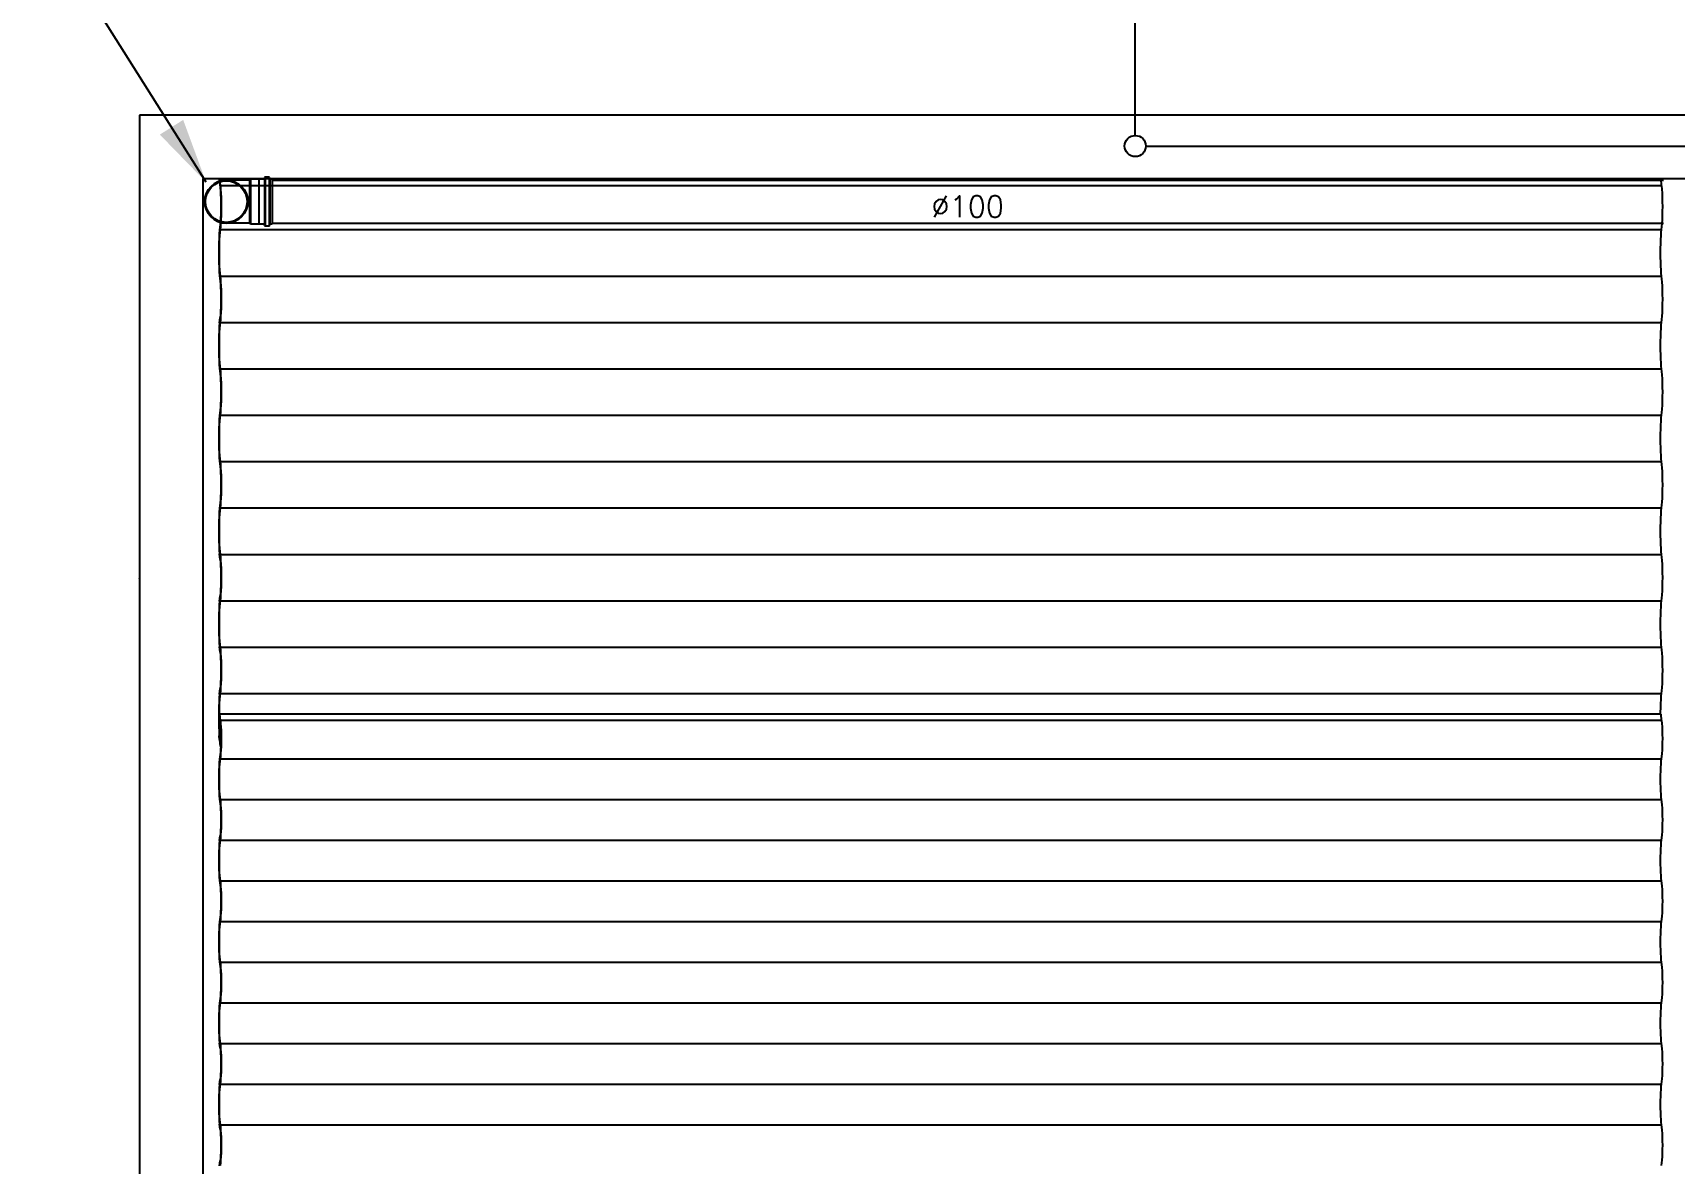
# Model space of a CAD drawing. Header units: millimetres. Extents: x 5512 to 5596, y 903 to 1082.
# Drawn here: x 5561.35 to 5567.63, y 993.02 to 997.34 of the extents above; entities that cross this region are included whole.
import ezdxf
from ezdxf.enums import TextEntityAlignment as Align

# ---------------------------------------------------------------- set-up
doc = ezdxf.new("R2010")
doc.units = ezdxf.units.MM
for name, color, linetype in [('0-COTAS', 8, 'Continuous'), ('A-PEN-B', 5, 'Continuous'), ('A-PEN-C', 4, 'Continuous'), ('AF', 5, 'Continuous'), ('Prumadas_L', 1, 'Continuous'), ('Texto-Tubos', 7, 'Continuous'), ('TigreCad', 3, 'Continuous'), ('Tinterno', 9, 'Continuous'), ('TUBOS_ESGOTO', 5, 'Continuous')]:
    doc.layers.add(name, color=color, linetype=linetype)
doc.styles.add('TCTUBOS-TXT', font='txt.shx')

# ---------------------------------------------------------------- blocks, each defined once
blk = doc.blocks.new('11031030d')
at = {"layer": 'TigreCad'}
blk.add_circle((0, 0), 50.8, dxfattribs=at)
at = {"layer": 'Tinterno'}
blk.add_circle((0, 0), 49, dxfattribs=at)
blk = doc.blocks.new('j9n100d')
at = {"layer": 'TigreCad'}
for p, q in [((54.9, 50.8), (0, 50.8)), ((57.1, 53), (54.9, 50.8)), ((57.1, 53), (57.1, -53)), ((76.8, 53), (57.1, 53)), ((77.1, 53.2), (76.8, 53)), ((89.2, 53.2), (77.1, 53.2)), ((77.1, 53.2), (77.1, -53.3)), ((90.4, 56.7), (90.2, 54.2)), ((100.8, 57.7), (91.4, 57.7)), ((91.4, 56.7), (91.4, -56.6)), ((100.8, 56.7), (100.8, -56.6)), ((101.8, 56.9), (102.6, 54)), ((108, 53.2), (103.6, 53.2)), ((108, 53.2), (108, -53.3)), ((54.9, -50.8), (0, -50.8)), ((57.1, -53), (54.9, -50.8)), ((76.8, -53), (57.1, -53)), ((77.1, -53.3), (76.8, -53)), ((89.2, -53.3), (77.1, -53.3)), ((90.4, -56.7), (90.2, -54.2)), ((100.8, -57.6), (91.4, -57.6)), ((101.8, -56.9), (102.6, -54)), ((108, -53.3), (103.6, -53.3))]:
    blk.add_line(p, q, dxfattribs=at)
for centre, radius, start, end in [((0, 0), 50.8, 90, 270), ((89.2, 54.2), 1, 270, 355), ((91.4, 56.7), 1, 90, 175), ((100.8, 56.7), 1, 15, 90), ((103.6, 54.2), 1, 195, 270), ((89.2, -54.2), 1, 5, 90), ((91.4, -56.6), 1, 185, 270), ((100.8, -56.6), 1, 270, 345), ((103.6, -54.2), 1, 90, 165)]:
    blk.add_arc(centre, radius, start, end, dxfattribs=at)
at = {"layer": 'Tinterno'}
for p, q in [((54.9, 50.8), (54.9, -50.8)), ((76.8, 53), (76.8, -53)), ((90.1, 53.2), (90.1, -53.3)), ((102.8, 53.2), (102.8, -53.3))]:
    blk.add_line(p, q, dxfattribs=at)

msp = doc.modelspace()

# ---------------------------------------------------------------- linework, layer by layer
at = {"layer": '0-COTAS'}
for p, q in [((5574.2306, 997.0305), (5561.7567, 997.0305)), ((5561.7567, 997.0305), (5561.7567, 976.4566)), ((5561.9997, 996.7875), (5561.9997, 973.0743)), ((5561.9997, 996.7875), (5562.0642, 996.7875)), ((5562.0636, 996.7787), (5562.0642, 996.7875)), ((5562.0636, 996.7787), (5562.0667, 996.7389)), ((5562.0665, 996.759), (5562.0642, 996.7875)), ((5562.0642, 996.7875), (5567.5784, 996.7875)), ((5562.0665, 996.759), (5562.0675, 996.7462)), ((5564.555, 996.759), (5562.0665, 996.759)), ((5567.5806, 996.759), (5564.555, 996.759)), ((5567.5806, 996.759), (5566.4985, 996.759)), ((5567.5806, 996.759), (5567.5784, 996.7875)), ((5567.5784, 996.7875), (5567.9906, 996.7875)), ((5567.5806, 996.759), (5567.5816, 996.7462)), ((5562.0667, 996.7389), (5562.0674, 996.7259)), ((5562.0674, 996.7259), (5562.068, 996.7116)), ((5562.0675, 996.7462), (5562.0683, 996.7316)), ((5562.068, 996.7116), (5562.0683, 996.6964)), ((5562.0683, 996.7316), (5562.0689, 996.7155)), ((5562.0683, 996.6964), (5562.0684, 996.6808)), ((5562.0689, 996.7155), (5562.0693, 996.6984)), ((5562.0693, 996.6984), (5562.0694, 996.6808)), ((5567.5816, 996.7462), (5567.5825, 996.7316)), ((5567.5825, 996.7316), (5567.5831, 996.7155)), ((5567.5831, 996.7155), (5567.5834, 996.6984)), ((5567.5834, 996.6984), (5567.5836, 996.6808)), ((5562.0674, 996.6358), (5562.0667, 996.6228)), ((5562.068, 996.6501), (5562.0674, 996.6358)), ((5562.0683, 996.6301), (5562.0675, 996.6154)), ((5562.0683, 996.6652), (5562.068, 996.6501)), ((5562.0684, 996.6808), (5562.0683, 996.6652)), ((5562.0689, 996.6462), (5562.0683, 996.6301)), ((5562.0693, 996.6632), (5562.0689, 996.6462)), ((5562.0694, 996.6808), (5562.0693, 996.6632)), ((5567.5825, 996.6301), (5567.5816, 996.6154)), ((5567.5831, 996.6462), (5567.5825, 996.6301)), ((5567.5834, 996.6632), (5567.5831, 996.6462)), ((5567.5836, 996.6808), (5567.5834, 996.6632)), ((5562.0623, 996.5761), (5562.0614, 996.5598)), ((5562.0635, 996.5903), (5562.0623, 996.5761)), ((5562.0631, 996.5687), (5562.0623, 996.5541)), ((5562.0641, 996.5815), (5562.0631, 996.5687)), ((5562.0658, 996.6114), (5562.0635, 996.5903)), ((5562.0653, 996.5921), (5562.0641, 996.5815)), ((5562.0665, 996.6026), (5562.0653, 996.5921)), ((5562.0653, 996.5921), (5567.5794, 996.5921)), ((5562.0667, 996.6228), (5562.0658, 996.6114)), ((5562.0675, 996.6154), (5562.0665, 996.6026)), ((5567.5773, 996.5687), (5567.5764, 996.5541)), ((5567.5783, 996.5815), (5567.5773, 996.5687)), ((5567.5794, 996.5921), (5567.5783, 996.5815)), ((5567.5806, 996.6026), (5567.5794, 996.5921)), ((5567.5816, 996.6154), (5567.5806, 996.6026)), ((5562.0603, 996.5229), (5562.0602, 996.5033)), ((5562.0602, 996.5033), (5562.0603, 996.4838)), ((5562.0607, 996.5419), (5562.0603, 996.5229)), ((5562.0614, 996.5598), (5562.0607, 996.5419)), ((5562.0613, 996.5209), (5562.0612, 996.5033)), ((5562.0612, 996.5033), (5562.0613, 996.4857)), ((5562.0617, 996.538), (5562.0613, 996.5209)), ((5562.0623, 996.5541), (5562.0617, 996.538)), ((5567.5755, 996.5209), (5567.5753, 996.5033)), ((5567.5753, 996.5033), (5567.5755, 996.4857)), ((5567.5758, 996.538), (5567.5755, 996.5209)), ((5567.5764, 996.5541), (5567.5758, 996.538)), ((5562.0603, 996.4838), (5562.0607, 996.4648)), ((5562.0607, 996.4648), (5562.0614, 996.4468)), ((5562.0613, 996.4857), (5562.0617, 996.4687)), ((5562.0614, 996.4468), (5562.0623, 996.4305)), ((5562.0617, 996.4687), (5562.0623, 996.4526)), ((5562.0623, 996.4526), (5562.0631, 996.4379)), ((5567.5755, 996.4857), (5567.5758, 996.4687)), ((5567.5758, 996.4687), (5567.5764, 996.4526)), ((5567.5764, 996.4526), (5567.5773, 996.4379)), ((5562.0623, 996.4305), (5562.0635, 996.4163)), ((5562.0631, 996.4379), (5562.0641, 996.4251)), ((5562.0635, 996.4163), (5562.0658, 996.3952)), ((5562.0641, 996.4251), (5562.0653, 996.4146)), ((5562.0653, 996.4146), (5562.0665, 996.404)), ((5562.0653, 996.4146), (5567.5794, 996.4146)), ((5562.0658, 996.3952), (5562.0667, 996.3839)), ((5562.0665, 996.404), (5562.0675, 996.3912)), ((5562.0667, 996.3839), (5562.0674, 996.3709)), ((5562.0675, 996.3912), (5562.0683, 996.3766)), ((5562.0683, 996.3766), (5562.0689, 996.3605)), ((5567.5773, 996.4379), (5567.5783, 996.4251)), ((5567.5783, 996.4251), (5567.5794, 996.4146)), ((5567.5794, 996.4146), (5567.5806, 996.404)), ((5567.5806, 996.404), (5567.5816, 996.3912)), ((5567.5816, 996.3912), (5567.5825, 996.3766)), ((5567.5825, 996.3766), (5567.5831, 996.3605)), ((5562.0674, 996.3709), (5562.068, 996.3566)), ((5562.068, 996.3566), (5562.0683, 996.3414)), ((5562.0683, 996.3414), (5562.0684, 996.3258)), ((5562.0684, 996.3258), (5562.0683, 996.3102)), ((5562.0689, 996.3605), (5562.0693, 996.3434)), ((5562.0693, 996.3434), (5562.0694, 996.3258)), ((5562.0694, 996.3258), (5562.0693, 996.3082)), ((5567.5831, 996.3605), (5567.5834, 996.3434)), ((5567.5834, 996.3434), (5567.5836, 996.3258)), ((5567.5836, 996.3258), (5567.5834, 996.3082)), ((5562.0635, 996.2353), (5562.0658, 996.2564)), ((5562.0667, 996.2678), (5562.0658, 996.2564)), ((5562.0675, 996.2604), (5562.0665, 996.2476)), ((5562.0674, 996.2808), (5562.0667, 996.2678)), ((5562.068, 996.2951), (5562.0674, 996.2808)), ((5562.0683, 996.2751), (5562.0675, 996.2604)), ((5562.0683, 996.3102), (5562.068, 996.2951)), ((5562.0689, 996.2912), (5562.0683, 996.2751)), ((5562.0693, 996.3082), (5562.0689, 996.2912)), ((5567.5816, 996.2604), (5567.5806, 996.2476)), ((5567.5825, 996.2751), (5567.5816, 996.2604)), ((5567.5831, 996.2912), (5567.5825, 996.2751)), ((5567.5834, 996.3082), (5567.5831, 996.2912)), ((5562.0607, 996.1869), (5562.0603, 996.1679)), ((5562.0614, 996.2048), (5562.0607, 996.1869)), ((5562.0623, 996.2211), (5562.0614, 996.2048)), ((5562.0623, 996.1991), (5562.0617, 996.183)), ((5562.0635, 996.2353), (5562.0623, 996.2211)), ((5562.0631, 996.2137), (5562.0623, 996.1991)), ((5562.0641, 996.2265), (5562.0631, 996.2137)), ((5562.0653, 996.2371), (5562.0641, 996.2265)), ((5562.0665, 996.2476), (5562.0653, 996.2371)), ((5562.0653, 996.2371), (5567.5794, 996.2371)), ((5567.5764, 996.1991), (5567.5758, 996.183)), ((5567.5773, 996.2137), (5567.5764, 996.1991)), ((5567.5783, 996.2265), (5567.5773, 996.2137)), ((5567.5794, 996.2371), (5567.5783, 996.2265)), ((5567.5806, 996.2476), (5567.5794, 996.2371)), ((5562.0603, 996.1679), (5562.0602, 996.1483)), ((5562.0602, 996.1483), (5562.0603, 996.1288)), ((5562.0603, 996.1288), (5562.0607, 996.1098)), ((5562.0613, 996.1659), (5562.0612, 996.1483)), ((5562.0612, 996.1483), (5562.0613, 996.1307)), ((5562.0617, 996.183), (5562.0613, 996.1659)), ((5562.0613, 996.1307), (5562.0617, 996.1137)), ((5567.5755, 996.1659), (5567.5753, 996.1483)), ((5567.5753, 996.1483), (5567.5755, 996.1307)), ((5567.5758, 996.183), (5567.5755, 996.1659)), ((5567.5755, 996.1307), (5567.5758, 996.1137)), ((5562.0607, 996.1098), (5562.0614, 996.0919)), ((5562.0614, 996.0919), (5562.0623, 996.0756)), ((5562.0617, 996.1137), (5562.0623, 996.0976)), ((5562.0623, 996.0976), (5562.0631, 996.0829)), ((5562.0623, 996.0756), (5562.0635, 996.0613)), ((5562.0631, 996.0829), (5562.0641, 996.0701)), ((5562.0635, 996.0613), (5562.0658, 996.0402)), ((5562.0641, 996.0701), (5562.0653, 996.0596)), ((5567.5758, 996.1137), (5567.5764, 996.0976)), ((5567.5764, 996.0976), (5567.5773, 996.0829)), ((5567.5773, 996.0829), (5567.5783, 996.0701)), ((5567.5783, 996.0701), (5567.5794, 996.0596)), ((5562.0653, 996.0596), (5567.5794, 996.0596)), ((5562.0653, 996.0596), (5562.0665, 996.049)), ((5562.0658, 996.0402), (5562.0667, 996.0289)), ((5562.0665, 996.049), (5562.0675, 996.0362)), ((5562.0667, 996.0289), (5562.0674, 996.0159)), ((5562.0674, 996.0159), (5562.068, 996.0016)), ((5562.0675, 996.0362), (5562.0683, 996.0216)), ((5562.068, 996.0016), (5562.0683, 995.9864)), ((5562.0683, 996.0216), (5562.0689, 996.0055)), ((5562.0689, 996.0055), (5562.0693, 995.9884)), ((5567.5794, 996.0596), (5567.5806, 996.049)), ((5567.5806, 996.049), (5567.5816, 996.0362)), ((5567.5816, 996.0362), (5567.5825, 996.0216)), ((5567.5825, 996.0216), (5567.5831, 996.0055)), ((5567.5831, 996.0055), (5567.5834, 995.9884)), ((5562.068, 995.9401), (5562.0674, 995.9258)), ((5562.0683, 995.9552), (5562.068, 995.9401)), ((5562.0683, 995.9864), (5562.0684, 995.9708)), ((5562.0684, 995.9708), (5562.0683, 995.9552)), ((5562.0689, 995.9362), (5562.0683, 995.9201)), ((5562.0693, 995.9532), (5562.0689, 995.9362)), ((5562.0693, 995.9884), (5562.0694, 995.9708)), ((5562.0694, 995.9708), (5562.0693, 995.9532)), ((5567.5831, 995.9362), (5567.5825, 995.9201)), ((5567.5834, 995.9532), (5567.5831, 995.9362)), ((5567.5834, 995.9884), (5567.5836, 995.9708)), ((5567.5836, 995.9708), (5567.5834, 995.9532)), ((5562.0635, 995.8803), (5562.0623, 995.8661)), ((5562.0658, 995.9014), (5562.0635, 995.8803)), ((5562.0653, 995.8821), (5562.0641, 995.8715)), ((5562.0665, 995.8926), (5562.0653, 995.8821)), ((5562.0653, 995.8821), (5567.5794, 995.8821)), ((5562.0667, 995.9128), (5562.0658, 995.9014)), ((5562.0675, 995.9054), (5562.0665, 995.8926)), ((5562.0674, 995.9258), (5562.0667, 995.9128)), ((5562.0683, 995.9201), (5562.0675, 995.9054)), ((5567.5794, 995.8821), (5567.5783, 995.8715)), ((5567.5806, 995.8926), (5567.5794, 995.8821)), ((5567.5816, 995.9054), (5567.5806, 995.8926)), ((5567.5825, 995.9201), (5567.5816, 995.9054)), ((5562.0603, 995.8129), (5562.0602, 995.7933)), ((5562.0607, 995.8319), (5562.0603, 995.8129)), ((5562.0614, 995.8498), (5562.0607, 995.8319)), ((5562.0613, 995.8109), (5562.0612, 995.7933)), ((5562.0617, 995.828), (5562.0613, 995.8109)), ((5562.0623, 995.8661), (5562.0614, 995.8498)), ((5562.0623, 995.8441), (5562.0617, 995.828)), ((5562.0631, 995.8587), (5562.0623, 995.8441)), ((5562.0641, 995.8715), (5562.0631, 995.8587)), ((5567.5755, 995.8109), (5567.5753, 995.7933)), ((5567.5758, 995.828), (5567.5755, 995.8109)), ((5567.5764, 995.8441), (5567.5758, 995.828)), ((5567.5773, 995.8587), (5567.5764, 995.8441)), ((5567.5783, 995.8715), (5567.5773, 995.8587)), ((5562.0602, 995.7933), (5562.0603, 995.7738)), ((5562.0603, 995.7738), (5562.0607, 995.7548)), ((5562.0607, 995.7548), (5562.0614, 995.7369)), ((5562.0612, 995.7933), (5562.0613, 995.7758)), ((5562.0613, 995.7758), (5562.0617, 995.7587)), ((5562.0617, 995.7587), (5562.0623, 995.7426)), ((5567.5753, 995.7933), (5567.5755, 995.7758)), ((5567.5755, 995.7758), (5567.5758, 995.7587)), ((5567.5758, 995.7587), (5567.5764, 995.7426)), ((5562.0614, 995.7369), (5562.0623, 995.7206)), ((5562.0623, 995.7426), (5562.0631, 995.7279)), ((5562.0623, 995.7206), (5562.0635, 995.7063)), ((5562.0631, 995.7279), (5562.0641, 995.7151)), ((5562.0635, 995.7063), (5562.0658, 995.6852)), ((5562.0641, 995.7151), (5562.0653, 995.7046)), ((5562.0653, 995.7046), (5567.5794, 995.7046)), ((5562.0653, 995.7046), (5562.0665, 995.694)), ((5562.0658, 995.6852), (5562.0667, 995.6739)), ((5562.0665, 995.694), (5562.0675, 995.6812)), ((5567.5764, 995.7426), (5567.5773, 995.7279)), ((5567.5773, 995.7279), (5567.5783, 995.7151)), ((5567.5783, 995.7151), (5567.5794, 995.7046)), ((5567.5794, 995.7046), (5567.5806, 995.694)), ((5567.5806, 995.694), (5567.5816, 995.6812)), ((5562.0667, 995.6739), (5562.0674, 995.6609)), ((5562.0674, 995.6609), (5562.068, 995.6466)), ((5562.0675, 995.6812), (5562.0683, 995.6666)), ((5562.068, 995.6466), (5562.0683, 995.6314)), ((5562.0683, 995.6666), (5562.0689, 995.6505)), ((5562.0683, 995.6314), (5562.0684, 995.6158)), ((5562.0689, 995.6505), (5562.0693, 995.6334)), ((5562.0693, 995.6334), (5562.0694, 995.6158)), ((5567.5816, 995.6812), (5567.5825, 995.6666)), ((5567.5825, 995.6666), (5567.5831, 995.6505)), ((5567.5831, 995.6505), (5567.5834, 995.6334)), ((5567.5834, 995.6334), (5567.5836, 995.6158)), ((5562.0674, 995.5708), (5562.0667, 995.5578)), ((5562.068, 995.5851), (5562.0674, 995.5708)), ((5562.0683, 995.5651), (5562.0675, 995.5504)), ((5562.0683, 995.6002), (5562.068, 995.5851)), ((5562.0684, 995.6158), (5562.0683, 995.6002)), ((5562.0689, 995.5812), (5562.0683, 995.5651)), ((5562.0693, 995.5983), (5562.0689, 995.5812)), ((5562.0694, 995.6158), (5562.0693, 995.5983)), ((5567.5825, 995.5651), (5567.5816, 995.5504)), ((5567.5831, 995.5812), (5567.5825, 995.5651)), ((5567.5834, 995.5983), (5567.5831, 995.5812)), ((5567.5836, 995.6158), (5567.5834, 995.5983)), ((5562.0623, 995.5111), (5562.0614, 995.4948)), ((5562.0635, 995.5253), (5562.0623, 995.5111)), ((5562.0631, 995.5038), (5562.0623, 995.4891)), ((5562.0641, 995.5165), (5562.0631, 995.5038)), ((5562.0658, 995.5465), (5562.0635, 995.5253)), ((5562.0653, 995.5271), (5562.0641, 995.5165)), ((5562.0665, 995.5376), (5562.0653, 995.5271)), ((5562.0653, 995.5271), (5567.5794, 995.5271)), ((5562.0667, 995.5578), (5562.0658, 995.5465)), ((5562.0675, 995.5504), (5562.0665, 995.5376)), ((5567.5773, 995.5038), (5567.5764, 995.4891)), ((5567.5783, 995.5165), (5567.5773, 995.5038)), ((5567.5794, 995.5271), (5567.5783, 995.5165)), ((5567.5806, 995.5376), (5567.5794, 995.5271)), ((5567.5816, 995.5504), (5567.5806, 995.5376)), ((5562.0603, 995.4579), (5562.0602, 995.4383)), ((5562.0602, 995.4383), (5562.0603, 995.4188)), ((5562.0607, 995.4769), (5562.0603, 995.4579)), ((5562.0614, 995.4948), (5562.0607, 995.4769)), ((5562.0613, 995.4559), (5562.0612, 995.4383)), ((5562.0612, 995.4383), (5562.0613, 995.4208)), ((5562.0617, 995.473), (5562.0613, 995.4559)), ((5562.0623, 995.4891), (5562.0617, 995.473)), ((5567.5755, 995.4559), (5567.5753, 995.4383)), ((5567.5753, 995.4383), (5567.5755, 995.4208)), ((5567.5758, 995.473), (5567.5755, 995.4559)), ((5567.5764, 995.4891), (5567.5758, 995.473)), ((5562.0603, 995.4188), (5562.0607, 995.3998)), ((5562.0607, 995.3998), (5562.0614, 995.3819)), ((5562.0613, 995.4208), (5562.0617, 995.4037)), ((5562.0614, 995.3819), (5562.0623, 995.3656)), ((5562.0617, 995.4037), (5562.0623, 995.3876)), ((5562.0623, 995.3876), (5562.0631, 995.3729)), ((5562.0631, 995.3729), (5562.0641, 995.3601)), ((5567.5755, 995.4208), (5567.5758, 995.4037)), ((5567.5758, 995.4037), (5567.5764, 995.3876)), ((5567.5764, 995.3876), (5567.5773, 995.3729)), ((5567.5773, 995.3729), (5567.5783, 995.3601)), ((5562.0623, 995.3656), (5562.0635, 995.3513)), ((5562.0658, 995.3302), (5562.0635, 995.3513)), ((5562.0641, 995.3601), (5562.0653, 995.3496)), ((5562.0653, 995.3496), (5567.5794, 995.3496)), ((5562.0653, 995.3496), (5562.0665, 995.339)), ((5562.0658, 995.3302), (5562.0667, 995.3189)), ((5562.0665, 995.339), (5562.0675, 995.3263)), ((5562.0667, 995.3189), (5562.0674, 995.3059)), ((5562.0675, 995.3263), (5562.0683, 995.3116)), ((5562.0683, 995.3116), (5562.0689, 995.2955)), ((5567.5783, 995.3601), (5567.5794, 995.3496)), ((5567.5794, 995.3496), (5567.5806, 995.339)), ((5567.5806, 995.339), (5567.5816, 995.3263)), ((5567.5816, 995.3263), (5567.5825, 995.3116)), ((5567.5825, 995.3116), (5567.5831, 995.2955)), ((5561.7563, 995.259), (5561.7561, 995.2586)), ((5561.7561, 995.2586), (5561.7561, 995.2582)), ((5561.7561, 995.2582), (5561.7561, 995.2578)), ((5561.7561, 995.2578), (5561.7563, 995.2575)), ((5561.7565, 995.2593), (5561.7563, 995.259)), ((5561.7565, 995.2572), (5561.7563, 995.2575)), ((5561.7567, 995.2594), (5561.7565, 995.2593)), ((5561.7565, 995.2572), (5561.7567, 995.257)), ((5561.7567, 995.2594), (5561.7567, 995.257)), ((5562.0674, 995.3059), (5562.068, 995.2916)), ((5562.068, 995.2916), (5562.0683, 995.2764)), ((5562.0683, 995.2452), (5562.068, 995.2301)), ((5562.0683, 995.2764), (5562.0684, 995.2608)), ((5562.0684, 995.2608), (5562.0683, 995.2452)), ((5562.0689, 995.2955), (5562.0693, 995.2784)), ((5562.0693, 995.2784), (5562.0694, 995.2608)), ((5562.0694, 995.2608), (5562.0693, 995.2433)), ((5567.5831, 995.2955), (5567.5834, 995.2784)), ((5567.5834, 995.2784), (5567.5836, 995.2608)), ((5567.5836, 995.2608), (5567.5834, 995.2433)), ((5562.0635, 995.1703), (5562.0658, 995.1915)), ((5562.0665, 995.1826), (5562.0653, 995.1721)), ((5562.0667, 995.2028), (5562.0658, 995.1915)), ((5562.0675, 995.1954), (5562.0665, 995.1826)), ((5562.0674, 995.2158), (5562.0667, 995.2028)), ((5562.068, 995.2301), (5562.0674, 995.2158)), ((5562.0683, 995.2101), (5562.0675, 995.1954)), ((5562.0689, 995.2262), (5562.0683, 995.2101)), ((5562.0693, 995.2433), (5562.0689, 995.2262)), ((5567.5806, 995.1826), (5567.5794, 995.1721)), ((5567.5816, 995.1954), (5567.5806, 995.1826)), ((5567.5825, 995.2101), (5567.5816, 995.1954)), ((5567.5831, 995.2262), (5567.5825, 995.2101)), ((5567.5834, 995.2433), (5567.5831, 995.2262)), ((5562.0607, 995.1219), (5562.0603, 995.1029)), ((5562.0614, 995.1398), (5562.0607, 995.1219)), ((5562.0623, 995.1561), (5562.0614, 995.1398)), ((5562.0623, 995.1341), (5562.0617, 995.118)), ((5562.0635, 995.1703), (5562.0623, 995.1561)), ((5562.0631, 995.1488), (5562.0623, 995.1341)), ((5562.0641, 995.1615), (5562.0631, 995.1488)), ((5562.0653, 995.1721), (5562.0641, 995.1615)), ((5562.0653, 995.1721), (5567.5794, 995.1721)), ((5567.5764, 995.1341), (5567.5758, 995.118)), ((5567.5773, 995.1488), (5567.5764, 995.1341)), ((5567.5783, 995.1615), (5567.5773, 995.1488)), ((5567.5794, 995.1721), (5567.5783, 995.1615)), ((5562.0603, 995.1029), (5562.0602, 995.0833)), ((5562.0602, 995.0833), (5562.0603, 995.0638)), ((5562.0603, 995.0638), (5562.0607, 995.0448)), ((5562.0613, 995.1009), (5562.0612, 995.0833)), ((5562.0612, 995.0833), (5562.0613, 995.0658)), ((5562.0617, 995.118), (5562.0613, 995.1009)), ((5562.0613, 995.0658), (5562.0617, 995.0487)), ((5567.5755, 995.1009), (5567.5753, 995.0833)), ((5567.5753, 995.0833), (5567.5755, 995.0658)), ((5567.5758, 995.118), (5567.5755, 995.1009)), ((5567.5755, 995.0658), (5567.5758, 995.0487)), ((5562.0607, 995.0448), (5562.0614, 995.0269)), ((5562.0614, 995.0269), (5562.0623, 995.0106)), ((5562.0617, 995.0487), (5562.0623, 995.0326)), ((5562.0623, 995.0326), (5562.0631, 995.0179)), ((5562.0623, 995.0106), (5562.0635, 994.9963)), ((5562.0631, 995.0179), (5562.0641, 995.0051)), ((5562.0658, 994.9752), (5562.0635, 994.9963)), ((5562.0641, 995.0051), (5562.0653, 994.9946)), ((5562.0653, 994.9946), (5567.5794, 994.9946)), ((5562.0653, 994.9946), (5562.0665, 994.984)), ((5567.5758, 995.0487), (5567.5764, 995.0326)), ((5567.5764, 995.0326), (5567.5773, 995.0179)), ((5567.5773, 995.0179), (5567.5783, 995.0051)), ((5567.5783, 995.0051), (5567.5794, 994.9946)), ((5567.5794, 994.9946), (5567.5806, 994.984)), ((5562.0658, 994.9752), (5562.0667, 994.9639)), ((5562.0665, 994.984), (5562.0675, 994.9713)), ((5562.0667, 994.9639), (5562.0674, 994.9509)), ((5562.0674, 994.9509), (5562.068, 994.9366)), ((5562.0675, 994.9713), (5562.0683, 994.9566)), ((5562.068, 994.9366), (5562.0683, 994.9214)), ((5562.0683, 994.9566), (5562.0689, 994.9405)), ((5562.0689, 994.9405), (5562.0693, 994.9234)), ((5567.5806, 994.984), (5567.5816, 994.9713)), ((5567.5816, 994.9713), (5567.5825, 994.9566)), ((5567.5825, 994.9566), (5567.5831, 994.9405)), ((5567.5831, 994.9405), (5567.5834, 994.9234)), ((5562.068, 994.8751), (5562.0674, 994.8608)), ((5562.0683, 994.8902), (5562.068, 994.8751)), ((5562.0683, 994.9214), (5562.0684, 994.9058)), ((5562.0684, 994.9058), (5562.0683, 994.8902)), ((5562.0689, 994.8712), (5562.0683, 994.8551)), ((5562.0693, 994.8883), (5562.0689, 994.8712)), ((5562.0693, 994.9234), (5562.0694, 994.9058)), ((5562.0694, 994.9058), (5562.0693, 994.8883)), ((5567.5831, 994.8712), (5567.5825, 994.8551)), ((5567.5834, 994.8883), (5567.5831, 994.8712)), ((5567.5834, 994.9234), (5567.5836, 994.9058)), ((5567.5836, 994.9058), (5567.5834, 994.8883)), ((5562.0635, 994.8153), (5562.0623, 994.8011)), ((5562.0641, 994.8065), (5562.0631, 994.7938)), ((5562.0635, 994.8153), (5562.0658, 994.8365)), ((5562.0653, 994.8171), (5562.0641, 994.8065)), ((5562.0665, 994.8277), (5562.0653, 994.8171)), ((5562.0653, 994.8171), (5567.5794, 994.8171)), ((5562.0667, 994.8478), (5562.0658, 994.8365)), ((5562.0675, 994.8404), (5562.0665, 994.8277)), ((5562.0674, 994.8608), (5562.0667, 994.8478)), ((5562.0683, 994.8551), (5562.0675, 994.8404)), ((5567.5783, 994.8065), (5567.5773, 994.7938)), ((5567.5794, 994.8171), (5567.5783, 994.8065)), ((5567.5806, 994.8277), (5567.5794, 994.8171)), ((5567.5816, 994.8404), (5567.5806, 994.8277)), ((5567.5825, 994.8551), (5567.5816, 994.8404)), ((5562.0603, 994.7479), (5562.0602, 994.7283)), ((5562.0607, 994.7669), (5562.0603, 994.7479)), ((5562.0614, 994.7848), (5562.0607, 994.7669)), ((5562.0613, 994.7459), (5562.0612, 994.7283)), ((5562.0617, 994.763), (5562.0613, 994.7459)), ((5562.0623, 994.8011), (5562.0614, 994.7848)), ((5562.0623, 994.7791), (5562.0617, 994.763)), ((5562.0631, 994.7938), (5562.0623, 994.7791)), ((5567.5755, 994.7459), (5567.5754, 994.7383)), ((5567.5758, 994.763), (5567.5755, 994.7459)), ((5567.5764, 994.7791), (5567.5758, 994.763)), ((5567.5773, 994.7938), (5567.5764, 994.7791)), ((5562.0602, 994.7283), (5562.0603, 994.7088)), ((5562.0603, 994.7088), (5562.0607, 994.6898)), ((5562.0607, 994.6898), (5562.0614, 994.6719)), ((5562.0612, 994.7283), (5562.0613, 994.7108)), ((5562.0613, 994.7108), (5562.0617, 994.6937)), ((5562.0617, 994.6937), (5562.0623, 994.6776)), ((5562.0636, 994.7306), (5562.0642, 994.7383)), ((5562.0636, 994.7306), (5562.0667, 994.6957)), ((5562.0665, 994.7134), (5562.0642, 994.7383)), ((5567.5754, 994.7383), (5562.0642, 994.7383)), ((5567.5806, 994.7134), (5562.0665, 994.7134)), ((5562.0665, 994.7134), (5562.0675, 994.7022)), ((5562.0667, 994.6957), (5562.0674, 994.6843)), ((5562.0674, 994.6843), (5562.068, 994.6718)), ((5562.0675, 994.7022), (5562.0683, 994.6893)), ((5562.0683, 994.6893), (5562.0689, 994.6752)), ((5567.5784, 994.7383), (5567.5754, 994.7383)), ((5567.5806, 994.7134), (5567.5784, 994.7383)), ((5567.5806, 994.7134), (5567.5816, 994.7022)), ((5567.5816, 994.7022), (5567.5825, 994.6893)), ((5567.5825, 994.6893), (5567.5831, 994.6752)), ((5562.0614, 994.6719), (5562.0623, 994.6556)), ((5562.0623, 994.6776), (5562.0631, 994.6629)), ((5562.0635, 994.6413), (5562.0623, 994.6556)), ((5562.0641, 994.6502), (5562.0631, 994.6629)), ((5562.0641, 994.6502), (5562.0635, 994.6413)), ((5562.0635, 994.6413), (5562.0648, 994.6413)), ((5562.0635, 994.6413), (5562.0656, 994.6143)), ((5562.0641, 994.6502), (5562.0684, 994.6502)), ((5562.0641, 994.6502), (5562.0648, 994.6413)), ((5562.0648, 994.6413), (5562.0664, 994.6217)), ((5562.0664, 994.6217), (5562.0656, 994.6143)), ((5562.0664, 994.6217), (5562.0681, 994.6217)), ((5562.068, 994.6179), (5562.0678, 994.6143)), ((5562.068, 994.6718), (5562.0683, 994.6585)), ((5562.0681, 994.6217), (5562.068, 994.6179)), ((5562.0683, 994.6312), (5562.0681, 994.6217)), ((5562.0683, 994.6585), (5562.0684, 994.6502)), ((5562.0684, 994.6449), (5562.0683, 994.6312)), ((5562.0684, 994.6502), (5562.0684, 994.6449)), ((5562.0689, 994.6752), (5562.0693, 994.6603)), ((5562.0693, 994.6294), (5562.0689, 994.6145)), ((5562.0693, 994.6603), (5562.0694, 994.6449)), ((5562.0694, 994.6449), (5562.0693, 994.6294)), ((5567.5831, 994.6752), (5567.5834, 994.6603)), ((5567.5834, 994.6294), (5567.5831, 994.6145)), ((5567.5834, 994.6603), (5567.5836, 994.6449)), ((5567.5836, 994.6449), (5567.5834, 994.6294)), ((5562.0623, 994.5531), (5562.0614, 994.5388)), ((5562.0635, 994.5656), (5562.0623, 994.5531)), ((5562.0641, 994.5578), (5562.0631, 994.5466)), ((5562.0658, 994.5841), (5562.0635, 994.5656)), ((5562.0653, 994.5671), (5562.0641, 994.5578)), ((5562.0665, 994.5763), (5562.0653, 994.5671)), ((5562.0653, 994.5671), (5567.5794, 994.5671)), ((5562.0656, 994.6143), (5562.0678, 994.6143)), ((5562.0667, 994.594), (5562.0658, 994.5841)), ((5562.0675, 994.5875), (5562.0665, 994.5763)), ((5562.0674, 994.6054), (5562.0667, 994.594)), ((5562.0678, 994.6143), (5562.0674, 994.6054)), ((5562.0683, 994.6004), (5562.0675, 994.5875)), ((5562.0689, 994.6145), (5562.0683, 994.6004)), ((5567.5783, 994.5578), (5567.5773, 994.5466)), ((5567.5794, 994.5671), (5567.5783, 994.5578)), ((5567.5806, 994.5763), (5567.5794, 994.5671)), ((5567.5816, 994.5875), (5567.5806, 994.5763)), ((5567.5825, 994.6004), (5567.5816, 994.5875)), ((5567.5831, 994.6145), (5567.5825, 994.6004)), ((5562.0603, 994.5065), (5562.0602, 994.4893)), ((5562.0607, 994.5231), (5562.0603, 994.5065)), ((5562.0614, 994.5388), (5562.0607, 994.5231)), ((5562.0613, 994.5047), (5562.0612, 994.4893)), ((5562.0617, 994.5197), (5562.0613, 994.5047)), ((5562.0623, 994.5338), (5562.0617, 994.5197)), ((5562.0631, 994.5466), (5562.0623, 994.5338)), ((5567.5755, 994.5047), (5567.5753, 994.4893)), ((5567.5758, 994.5197), (5567.5755, 994.5047)), ((5567.5764, 994.5338), (5567.5758, 994.5197)), ((5567.5773, 994.5466), (5567.5764, 994.5338)), ((5562.0602, 994.4893), (5562.0603, 994.4722)), ((5562.0603, 994.4722), (5562.0607, 994.4555)), ((5562.0607, 994.4555), (5562.0614, 994.4399)), ((5562.0612, 994.4893), (5562.0613, 994.4739)), ((5562.0613, 994.4739), (5562.0617, 994.459)), ((5562.0614, 994.4399), (5562.0623, 994.4256)), ((5562.0617, 994.459), (5562.0623, 994.4449)), ((5562.0623, 994.4449), (5562.0631, 994.432)), ((5562.0631, 994.432), (5562.0641, 994.4208)), ((5567.5753, 994.4893), (5567.5755, 994.4739)), ((5567.5755, 994.4739), (5567.5758, 994.459)), ((5567.5758, 994.459), (5567.5764, 994.4449)), ((5567.5764, 994.4449), (5567.5773, 994.432)), ((5567.5773, 994.432), (5567.5783, 994.4208)), ((5562.0623, 994.4256), (5562.0635, 994.4131)), ((5562.0635, 994.4131), (5562.0658, 994.3946)), ((5562.0641, 994.4208), (5562.0653, 994.4116)), ((5562.0653, 994.4116), (5562.0665, 994.4023)), ((5562.0653, 994.4116), (5567.5794, 994.4116)), ((5562.0658, 994.3946), (5562.0667, 994.3847)), ((5562.0665, 994.4023), (5562.0675, 994.3911)), ((5562.0667, 994.3847), (5562.0674, 994.3733)), ((5562.0674, 994.3733), (5562.068, 994.3608)), ((5562.0675, 994.3911), (5562.0683, 994.3783)), ((5562.0683, 994.3783), (5562.0689, 994.3642)), ((5567.5783, 994.4208), (5567.5794, 994.4116)), ((5567.5794, 994.4116), (5567.5806, 994.4023)), ((5567.5806, 994.4023), (5567.5816, 994.3911)), ((5567.5816, 994.3911), (5567.5825, 994.3783)), ((5567.5825, 994.3783), (5567.5831, 994.3642)), ((5562.068, 994.3069), (5562.0674, 994.2944)), ((5562.068, 994.3608), (5562.0683, 994.3475)), ((5562.0683, 994.3202), (5562.068, 994.3069)), ((5562.0683, 994.3475), (5562.0684, 994.3338)), ((5562.0684, 994.3338), (5562.0683, 994.3202)), ((5562.0689, 994.3035), (5562.0683, 994.2894)), ((5562.0689, 994.3642), (5562.0693, 994.3492)), ((5562.0693, 994.3184), (5562.0689, 994.3035)), ((5562.0693, 994.3492), (5562.0694, 994.3338)), ((5562.0694, 994.3338), (5562.0693, 994.3184)), ((5567.5831, 994.3035), (5567.5825, 994.2894)), ((5567.5831, 994.3642), (5567.5834, 994.3492)), ((5567.5834, 994.3184), (5567.5831, 994.3035)), ((5567.5834, 994.3492), (5567.5836, 994.3338)), ((5567.5836, 994.3338), (5567.5834, 994.3184)), ((5562.0623, 994.2421), (5562.0614, 994.2278)), ((5562.0635, 994.2545), (5562.0623, 994.2421)), ((5562.0641, 994.2468), (5562.0631, 994.2356)), ((5562.0635, 994.2545), (5562.0658, 994.273)), ((5562.0653, 994.2561), (5562.0641, 994.2468)), ((5562.0665, 994.2653), (5562.0653, 994.2561)), ((5562.0653, 994.2561), (5567.5794, 994.2561)), ((5562.0667, 994.283), (5562.0658, 994.273)), ((5562.0675, 994.2765), (5562.0665, 994.2653)), ((5562.0674, 994.2944), (5562.0667, 994.283)), ((5562.0683, 994.2894), (5562.0675, 994.2765)), ((5567.5783, 994.2468), (5567.5773, 994.2356)), ((5567.5794, 994.2561), (5567.5783, 994.2468)), ((5567.5806, 994.2653), (5567.5794, 994.2561)), ((5567.5816, 994.2765), (5567.5806, 994.2653)), ((5567.5825, 994.2894), (5567.5816, 994.2765)), ((5562.0603, 994.1955), (5562.0602, 994.1783)), ((5562.0602, 994.1783), (5562.0603, 994.1612)), ((5562.0607, 994.2121), (5562.0603, 994.1955)), ((5562.0614, 994.2278), (5562.0607, 994.2121)), ((5562.0613, 994.1937), (5562.0612, 994.1783)), ((5562.0612, 994.1783), (5562.0613, 994.1629)), ((5562.0617, 994.2087), (5562.0613, 994.1937)), ((5562.0623, 994.2228), (5562.0617, 994.2087)), ((5562.0631, 994.2356), (5562.0623, 994.2228)), ((5567.5755, 994.1937), (5567.5753, 994.1783)), ((5567.5753, 994.1783), (5567.5755, 994.1629)), ((5567.5758, 994.2087), (5567.5755, 994.1937)), ((5567.5764, 994.2228), (5567.5758, 994.2087)), ((5567.5773, 994.2356), (5567.5764, 994.2228)), ((5562.0603, 994.1612), (5562.0607, 994.1445)), ((5562.0607, 994.1445), (5562.0614, 994.1288)), ((5562.0613, 994.1629), (5562.0617, 994.1479)), ((5562.0614, 994.1288), (5562.0623, 994.1146)), ((5562.0617, 994.1479), (5562.0623, 994.1338)), ((5562.0623, 994.1338), (5562.0631, 994.121)), ((5562.0623, 994.1146), (5562.0635, 994.1021)), ((5562.0631, 994.121), (5562.0641, 994.1098)), ((5567.5755, 994.1629), (5567.5758, 994.1479)), ((5567.5758, 994.1479), (5567.5764, 994.1338)), ((5567.5764, 994.1338), (5567.5773, 994.121)), ((5567.5773, 994.121), (5567.5783, 994.1098)), ((5562.0635, 994.1021), (5562.0658, 994.0836)), ((5562.0641, 994.1098), (5562.0653, 994.1006)), ((5562.0653, 994.1006), (5567.5794, 994.1006)), ((5562.0653, 994.1006), (5562.0665, 994.0913)), ((5562.0658, 994.0836), (5562.0667, 994.0737)), ((5562.0665, 994.0913), (5562.0675, 994.0801)), ((5562.0667, 994.0737), (5562.0674, 994.0623)), ((5562.0674, 994.0623), (5562.068, 994.0498)), ((5562.0675, 994.0801), (5562.0683, 994.0673)), ((5562.0683, 994.0673), (5562.0689, 994.0532)), ((5562.0689, 994.0532), (5562.0693, 994.0382)), ((5567.5783, 994.1098), (5567.5794, 994.1006)), ((5567.5794, 994.1006), (5567.5806, 994.0913)), ((5567.5806, 994.0913), (5567.5816, 994.0801)), ((5567.5816, 994.0801), (5567.5825, 994.0673)), ((5567.5825, 994.0673), (5567.5831, 994.0532)), ((5567.5831, 994.0532), (5567.5834, 994.0382)), ((5562.068, 993.9958), (5562.0674, 993.9833)), ((5562.068, 994.0498), (5562.0683, 994.0365)), ((5562.0683, 994.0091), (5562.068, 993.9958)), ((5562.0683, 994.0365), (5562.0684, 994.0228)), ((5562.0684, 994.0228), (5562.0683, 994.0091)), ((5562.0689, 993.9924), (5562.0683, 993.9783)), ((5562.0693, 994.0074), (5562.0689, 993.9924)), ((5562.0693, 994.0382), (5562.0694, 994.0228)), ((5562.0694, 994.0228), (5562.0693, 994.0074)), ((5567.5831, 993.9924), (5567.5825, 993.9783)), ((5567.5834, 994.0074), (5567.5831, 993.9924)), ((5567.5834, 994.0382), (5567.5836, 994.0228)), ((5567.5836, 994.0228), (5567.5834, 994.0074)), ((5562.0623, 993.9311), (5562.0614, 993.9168)), ((5562.0635, 993.9435), (5562.0623, 993.9311)), ((5562.0631, 993.9246), (5562.0623, 993.9118)), ((5562.0641, 993.9358), (5562.0631, 993.9246)), ((5562.0658, 993.962), (5562.0635, 993.9435)), ((5562.0653, 993.945), (5562.0641, 993.9358)), ((5562.0665, 993.9543), (5562.0653, 993.945)), ((5562.0653, 993.945), (5567.5794, 993.945)), ((5562.0667, 993.9719), (5562.0658, 993.962)), ((5562.0675, 993.9655), (5562.0665, 993.9543)), ((5562.0674, 993.9833), (5562.0667, 993.9719)), ((5562.0683, 993.9783), (5562.0675, 993.9655)), ((5567.5773, 993.9246), (5567.5764, 993.9118)), ((5567.5783, 993.9358), (5567.5773, 993.9246)), ((5567.5794, 993.945), (5567.5783, 993.9358)), ((5567.5806, 993.9543), (5567.5794, 993.945)), ((5567.5816, 993.9655), (5567.5806, 993.9543)), ((5567.5825, 993.9783), (5567.5816, 993.9655)), ((5562.0603, 993.8844), (5562.0602, 993.8673)), ((5562.0602, 993.8673), (5562.0603, 993.8501)), ((5562.0607, 993.9011), (5562.0603, 993.8844)), ((5562.0614, 993.9168), (5562.0607, 993.9011)), ((5562.0613, 993.8827), (5562.0612, 993.8673)), ((5562.0612, 993.8673), (5562.0613, 993.8519)), ((5562.0617, 993.8977), (5562.0613, 993.8827)), ((5562.0623, 993.9118), (5562.0617, 993.8977)), ((5567.5755, 993.8827), (5567.5753, 993.8673)), ((5567.5753, 993.8673), (5567.5755, 993.8519)), ((5567.5758, 993.8977), (5567.5755, 993.8827)), ((5567.5764, 993.9118), (5567.5758, 993.8977)), ((5562.0603, 993.8501), (5562.0607, 993.8335)), ((5562.0607, 993.8335), (5562.0614, 993.8178)), ((5562.0613, 993.8519), (5562.0617, 993.8369)), ((5562.0614, 993.8178), (5562.0623, 993.8035)), ((5562.0617, 993.8369), (5562.0623, 993.8228)), ((5562.0623, 993.8228), (5562.0631, 993.81)), ((5562.0623, 993.8035), (5562.0635, 993.7911)), ((5562.0631, 993.81), (5562.0641, 993.7988)), ((5567.5755, 993.8519), (5567.5758, 993.8369)), ((5567.5758, 993.8369), (5567.5764, 993.8228)), ((5567.5764, 993.8228), (5567.5773, 993.81)), ((5567.5773, 993.81), (5567.5783, 993.7988)), ((5562.0635, 993.7911), (5562.0658, 993.7726)), ((5562.0641, 993.7988), (5562.0653, 993.7895)), ((5562.0653, 993.7895), (5567.5794, 993.7895)), ((5562.0653, 993.7895), (5562.0665, 993.7803)), ((5562.0658, 993.7726), (5562.0667, 993.7626)), ((5562.0665, 993.7803), (5562.0675, 993.7691)), ((5562.0667, 993.7626), (5562.0674, 993.7512)), ((5562.0674, 993.7512), (5562.068, 993.7387)), ((5562.0675, 993.7691), (5562.0683, 993.7563)), ((5562.068, 993.7387), (5562.0683, 993.7254)), ((5562.0683, 993.7563), (5562.0689, 993.7422)), ((5562.0689, 993.7422), (5562.0693, 993.7272)), ((5567.5783, 993.7988), (5567.5794, 993.7895)), ((5567.5794, 993.7895), (5567.5806, 993.7803)), ((5567.5806, 993.7803), (5567.5816, 993.7691)), ((5567.5816, 993.7691), (5567.5825, 993.7563)), ((5567.5825, 993.7563), (5567.5831, 993.7422)), ((5567.5831, 993.7422), (5567.5834, 993.7272)), ((5562.068, 993.6848), (5562.0674, 993.6723)), ((5562.0683, 993.6981), (5562.068, 993.6848)), ((5562.0683, 993.7254), (5562.0684, 993.7118)), ((5562.0684, 993.7118), (5562.0683, 993.6981)), ((5562.0689, 993.6814), (5562.0683, 993.6673)), ((5562.0693, 993.6964), (5562.0689, 993.6814)), ((5562.0693, 993.7272), (5562.0694, 993.7118)), ((5562.0694, 993.7118), (5562.0693, 993.6964)), ((5567.5831, 993.6814), (5567.5825, 993.6673)), ((5567.5834, 993.6964), (5567.5831, 993.6814)), ((5567.5834, 993.7272), (5567.5836, 993.7118)), ((5567.5836, 993.7118), (5567.5834, 993.6964)), ((5562.0623, 993.62), (5562.0614, 993.6057)), ((5562.0635, 993.6325), (5562.0623, 993.62)), ((5562.0631, 993.6136), (5562.0623, 993.6007)), ((5562.0641, 993.6248), (5562.0631, 993.6136)), ((5562.0658, 993.651), (5562.0635, 993.6325)), ((5562.0653, 993.634), (5562.0641, 993.6248)), ((5562.0665, 993.6433), (5562.0653, 993.634)), ((5562.0653, 993.634), (5567.5794, 993.634)), ((5562.0667, 993.6609), (5562.0658, 993.651)), ((5562.0675, 993.6545), (5562.0665, 993.6433)), ((5562.0674, 993.6723), (5562.0667, 993.6609)), ((5562.0683, 993.6673), (5562.0675, 993.6545)), ((5567.5773, 993.6136), (5567.5764, 993.6007)), ((5567.5783, 993.6248), (5567.5773, 993.6136)), ((5567.5794, 993.634), (5567.5783, 993.6248)), ((5567.5806, 993.6433), (5567.5794, 993.634)), ((5567.5816, 993.6545), (5567.5806, 993.6433)), ((5567.5825, 993.6673), (5567.5816, 993.6545)), ((5562.0603, 993.5734), (5562.0602, 993.5563)), ((5562.0602, 993.5563), (5562.0603, 993.5391)), ((5562.0607, 993.5901), (5562.0603, 993.5734)), ((5562.0614, 993.6057), (5562.0607, 993.5901)), ((5562.0613, 993.5717), (5562.0612, 993.5563)), ((5562.0612, 993.5563), (5562.0613, 993.5409)), ((5562.0617, 993.5866), (5562.0613, 993.5717)), ((5562.0623, 993.6007), (5562.0617, 993.5866)), ((5567.5755, 993.5717), (5567.5753, 993.5563)), ((5567.5753, 993.5563), (5567.5755, 993.5409)), ((5567.5758, 993.5866), (5567.5755, 993.5717)), ((5567.5764, 993.6007), (5567.5758, 993.5866)), ((5562.0603, 993.5391), (5562.0607, 993.5225)), ((5562.0607, 993.5225), (5562.0614, 993.5068)), ((5562.0613, 993.5409), (5562.0617, 993.5259)), ((5562.0614, 993.5068), (5562.0623, 993.4925)), ((5562.0617, 993.5259), (5562.0623, 993.5118)), ((5562.0623, 993.5118), (5562.0631, 993.499)), ((5562.0623, 993.4925), (5562.0635, 993.48)), ((5562.0631, 993.499), (5562.0641, 993.4878)), ((5562.0641, 993.4878), (5562.0653, 993.4785)), ((5567.5755, 993.5409), (5567.5758, 993.5259)), ((5567.5758, 993.5259), (5567.5764, 993.5118)), ((5567.5764, 993.5118), (5567.5773, 993.499)), ((5567.5773, 993.499), (5567.5783, 993.4878)), ((5567.5783, 993.4878), (5567.5794, 993.4785)), ((5562.0658, 993.4615), (5562.0635, 993.48)), ((5562.0653, 993.4785), (5567.5794, 993.4785)), ((5562.0653, 993.4785), (5562.0665, 993.4693)), ((5562.0658, 993.4615), (5562.0667, 993.4516)), ((5562.0665, 993.4693), (5562.0675, 993.4581)), ((5562.0667, 993.4516), (5562.0674, 993.4402)), ((5562.0674, 993.4402), (5562.068, 993.4277)), ((5562.0675, 993.4581), (5562.0683, 993.4452)), ((5562.068, 993.4277), (5562.0683, 993.4144)), ((5562.0683, 993.4452), (5562.0689, 993.4311)), ((5562.0689, 993.4311), (5562.0693, 993.4162)), ((5567.5794, 993.4785), (5567.5806, 993.4693)), ((5567.5806, 993.4693), (5567.5816, 993.4581)), ((5567.5816, 993.4581), (5567.5825, 993.4452)), ((5567.5825, 993.4452), (5567.5831, 993.4311)), ((5567.5831, 993.4311), (5567.5834, 993.4162)), ((5562.0674, 993.3613), (5562.0667, 993.3499)), ((5562.068, 993.3738), (5562.0674, 993.3613)), ((5562.0683, 993.3871), (5562.068, 993.3738)), ((5562.0683, 993.4144), (5562.0684, 993.4008)), ((5562.0684, 993.4008), (5562.0683, 993.3871)), ((5562.0689, 993.3704), (5562.0683, 993.3563)), ((5562.0693, 993.3853), (5562.0689, 993.3704)), ((5562.0693, 993.4162), (5562.0694, 993.4008)), ((5562.0694, 993.4008), (5562.0693, 993.3853)), ((5567.5831, 993.3704), (5567.5825, 993.3563)), ((5567.5834, 993.3853), (5567.5831, 993.3704)), ((5567.5834, 993.4162), (5567.5836, 993.4008)), ((5567.5836, 993.4008), (5567.5834, 993.3853)), ((5562.0623, 993.309), (5562.0614, 993.2947)), ((5562.0635, 993.3215), (5562.0623, 993.309)), ((5562.0631, 993.3025), (5562.0623, 993.2897)), ((5562.0641, 993.3137), (5562.0631, 993.3025)), ((5562.0635, 993.3215), (5562.0658, 993.34)), ((5562.0653, 993.323), (5562.0641, 993.3137)), ((5562.0665, 993.3322), (5562.0653, 993.323)), ((5562.0653, 993.323), (5567.5794, 993.323)), ((5562.0667, 993.3499), (5562.0658, 993.34)), ((5562.0675, 993.3434), (5562.0665, 993.3322)), ((5562.0683, 993.3563), (5562.0675, 993.3434)), ((5567.5773, 993.3025), (5567.5764, 993.2897)), ((5567.5783, 993.3137), (5567.5773, 993.3025)), ((5567.5794, 993.323), (5567.5783, 993.3137)), ((5567.5806, 993.3322), (5567.5794, 993.323)), ((5567.5816, 993.3434), (5567.5806, 993.3322)), ((5567.5825, 993.3563), (5567.5816, 993.3434)), ((5562.0603, 993.2624), (5562.0602, 993.2452)), ((5562.0602, 993.2452), (5562.0603, 993.2281)), ((5562.0607, 993.279), (5562.0603, 993.2624)), ((5562.0614, 993.2947), (5562.0607, 993.279)), ((5562.0613, 993.2606), (5562.0612, 993.2452)), ((5562.0612, 993.2452), (5562.0613, 993.2298)), ((5562.0617, 993.2756), (5562.0613, 993.2606)), ((5562.0623, 993.2897), (5562.0617, 993.2756)), ((5567.5755, 993.2606), (5567.5753, 993.2452)), ((5567.5753, 993.2452), (5567.5755, 993.2298)), ((5567.5758, 993.2756), (5567.5755, 993.2606)), ((5567.5764, 993.2897), (5567.5758, 993.2756)), ((5562.0603, 993.2281), (5562.0607, 993.2114)), ((5562.0607, 993.2114), (5562.0614, 993.1958)), ((5562.0613, 993.2298), (5562.0617, 993.2149)), ((5562.0614, 993.1958), (5562.0623, 993.1815)), ((5562.0617, 993.2149), (5562.0623, 993.2008)), ((5562.0623, 993.2008), (5562.0631, 993.1879)), ((5562.0623, 993.1815), (5562.0635, 993.169)), ((5562.0631, 993.1879), (5562.0641, 993.1767)), ((5562.0641, 993.1767), (5562.0653, 993.1675)), ((5567.5755, 993.2298), (5567.5758, 993.2149)), ((5567.5758, 993.2149), (5567.5764, 993.2008)), ((5567.5764, 993.2008), (5567.5773, 993.1879)), ((5567.5773, 993.1879), (5567.5783, 993.1767)), ((5567.5783, 993.1767), (5567.5794, 993.1675)), ((5562.0658, 993.1505), (5562.0635, 993.169)), ((5562.0653, 993.1675), (5567.5794, 993.1675)), ((5562.0653, 993.1675), (5562.0665, 993.1582)), ((5562.0658, 993.1505), (5562.0667, 993.1406)), ((5562.0665, 993.1582), (5562.0675, 993.147)), ((5562.0667, 993.1406), (5562.0674, 993.1292)), ((5562.0674, 993.1292), (5562.068, 993.1167)), ((5562.0675, 993.147), (5562.0683, 993.1342)), ((5562.068, 993.1167), (5562.0683, 993.1034)), ((5562.0683, 993.1342), (5562.0689, 993.1201)), ((5562.0689, 993.1201), (5562.0693, 993.1051)), ((5567.5794, 993.1675), (5567.5806, 993.1582)), ((5567.5806, 993.1582), (5567.5816, 993.147)), ((5567.5816, 993.147), (5567.5825, 993.1342)), ((5567.5825, 993.1342), (5567.5831, 993.1201)), ((5567.5831, 993.1201), (5567.5834, 993.1051)), ((5562.0674, 993.0503), (5562.0667, 993.0389)), ((5562.068, 993.0628), (5562.0674, 993.0503)), ((5562.0683, 993.0453), (5562.0675, 993.0324)), ((5562.0683, 993.0761), (5562.068, 993.0628)), ((5562.0683, 993.1034), (5562.0684, 993.0897)), ((5562.0684, 993.0897), (5562.0683, 993.0761)), ((5562.0689, 993.0594), (5562.0683, 993.0453)), ((5562.0693, 993.0743), (5562.0689, 993.0594)), ((5562.0693, 993.1051), (5562.0694, 993.0897)), ((5562.0694, 993.0897), (5562.0693, 993.0743)), ((5567.5825, 993.0453), (5567.5816, 993.0324)), ((5567.5831, 993.0594), (5567.5825, 993.0453)), ((5567.5834, 993.0743), (5567.5831, 993.0594)), ((5567.5834, 993.1051), (5567.5836, 993.0897)), ((5567.5836, 993.0897), (5567.5834, 993.0743)), ((5562.0635, 993.0104), (5562.0658, 993.0289)), ((5562.0665, 993.0212), (5562.0653, 993.012)), ((5562.0667, 993.0389), (5562.0658, 993.0289)), ((5562.0675, 993.0324), (5562.0665, 993.0212)), ((5567.5806, 993.0212), (5567.5794, 993.012)), ((5567.5816, 993.0324), (5567.5806, 993.0212))]:
    msp.add_line(p, q, dxfattribs=at)
at = {"layer": 'A-PEN-B'}
msp.add_circle((5565.5667, 996.9118), 0.0405, dxfattribs=at)
at = {"layer": 'A-PEN-C'}
msp.add_line((5562.0116, 996.774), (5561.349, 997.826), dxfattribs=at)
msp.add_solid([(5562.0116, 996.774), (5561.8348, 996.9556), (5561.9242, 997.0119)], dxfattribs=at)
at = {"layer": 'AF'}
msp.add_line((5565.6072, 996.9118), (5573.0276, 996.9118), dxfattribs=at)
at = {"layer": 'Prumadas_L'}
msp.add_line((5565.5667, 996.9523), (5565.5667, 997.4874), dxfattribs=at)
at = {"layer": 'TigreCad'}
for p, q in [((5562.2642, 996.7815), (5567.5874, 996.7815)), ((5562.2642, 996.6169), (5567.5874, 996.6169))]:
    msp.add_line(p, q, dxfattribs=at)

# ---------------------------------------------------------------- block references
at = {"layer": 'TigreCad', "xscale": 0.00162, "yscale": 0.00162, "zscale": 0.00162}
msp.add_blockref('j9n100d', (5562.0892, 996.6992), dxfattribs=at)
at = {"layer": 'TUBOS_ESGOTO', "xscale": 0.00162, "yscale": 0.00162, "zscale": 0.00162}
msp.add_blockref('11031030d', (5562.0892, 996.6992), dxfattribs=at)

# ---------------------------------------------------------------- texts
at = {"layer": 'Texto-Tubos', "style": 'TCTUBOS-TXT'}
msp.add_text('%%C100', height=0.081, dxfattribs=at).set_placement((5564.9258, 996.64), align=Align.CENTER)

doc.saveas('drawing.dxf')
